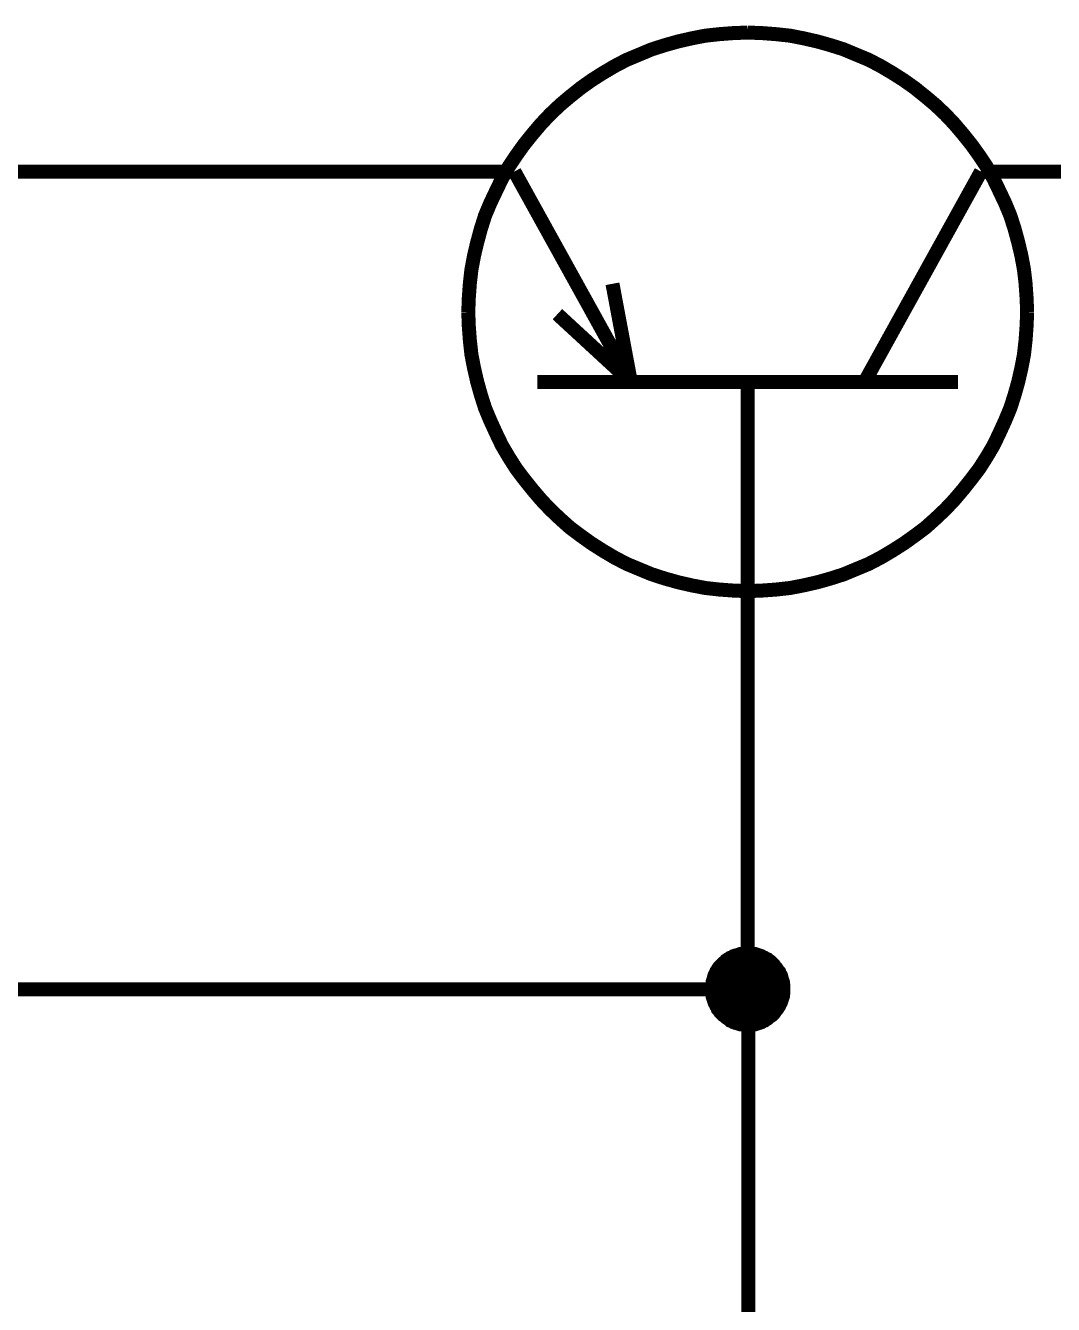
# Paper-space layout 'Layout1' of a CAD drawing. Header units: millimetres. Extents: x 0 to 420, y 0 to 297.
# Drawn here: x 144.65 to 166.67, y 75.89 to 103.28 of the extents above; entities that cross this region are included whole.
import ezdxf

# ---------------------------------------------------------------- set-up
doc = ezdxf.new("R2010")
doc.units = ezdxf.units.MM
doc.layers.add('Sheet', color=255, linetype='Continuous')

psp = doc.layouts.get("Layout1")

# ---------------------------------------------------------------- linework, layer by layer
at = {"layer": 'Sheet'}
for points, const_width in [([(154.135, 97.141), (154.146, 97.444), (154.169, 97.758), (154.202, 98.05), (154.259, 98.353), (154.326, 98.634), (154.405, 98.926), (154.494, 99.207), (154.607, 99.476), (154.73, 99.735), (154.854, 99.993), (155, 100.251), (155.157, 100.487), (155.325, 100.723), (155.505, 100.947), (155.696, 101.172), (155.887, 101.374), (156.1, 101.576), (156.313, 101.756), (156.538, 101.936), (156.774, 102.104), (157.021, 102.261), (157.268, 102.407), (157.526, 102.542), (157.795, 102.654), (158.065, 102.767), (158.345, 102.856), (158.626, 102.935), (158.918, 103.002), (159.21, 103.059), (159.513, 103.092), (159.816, 103.115), (160.119, 103.126)], 0.3), ([(160.119, 103.126), (159.816, 103.115), (159.513, 103.092), (159.21, 103.059), (158.918, 103.002), (158.626, 102.935), (158.345, 102.856), (158.065, 102.767), (157.795, 102.654), (157.526, 102.542), (157.268, 102.407), (157.021, 102.261), (156.774, 102.104), (156.538, 101.936), (156.313, 101.756), (156.1, 101.576), (155.887, 101.374), (155.696, 101.172), (155.505, 100.947), (155.325, 100.723), (155.157, 100.487), (155, 100.251), (154.854, 99.993), (154.73, 99.735), (154.607, 99.476), (154.494, 99.207), (154.405, 98.926), (154.326, 98.634), (154.259, 98.353), (154.202, 98.05), (154.169, 97.758), (154.146, 97.444), (154.135, 97.141)], 0.3), ([(160.119, 103.126), (160.422, 103.115), (160.726, 103.092), (161.029, 103.059), (161.321, 103.002), (161.613, 102.935), (161.893, 102.856), (162.174, 102.767), (162.443, 102.654), (162.713, 102.542), (162.971, 102.407), (163.218, 102.261), (163.465, 102.104), (163.701, 101.936), (163.925, 101.756), (164.139, 101.576), (164.352, 101.374), (164.543, 101.172), (164.734, 100.947), (164.913, 100.723), (165.082, 100.487), (165.239, 100.251), (165.385, 99.993), (165.509, 99.735), (165.632, 99.476), (165.744, 99.207), (165.834, 98.926), (165.913, 98.634), (165.98, 98.353), (166.036, 98.05), (166.07, 97.758), (166.092, 97.444), (166.104, 97.141)], 0.3), ([(166.104, 97.141), (166.092, 97.444), (166.07, 97.758), (166.036, 98.05), (165.98, 98.353), (165.913, 98.634), (165.834, 98.926), (165.744, 99.207), (165.632, 99.476), (165.509, 99.735), (165.385, 99.993), (165.239, 100.251), (165.082, 100.487), (164.913, 100.723), (164.734, 100.947), (164.543, 101.172), (164.352, 101.374), (164.139, 101.576), (163.925, 101.756), (163.701, 101.936), (163.465, 102.104), (163.218, 102.261), (162.971, 102.407), (162.713, 102.542), (162.443, 102.654), (162.174, 102.767), (161.893, 102.856), (161.613, 102.935), (161.321, 103.002), (161.029, 103.059), (160.726, 103.092), (160.422, 103.115), (160.119, 103.126)], 0.3), ([(117.623, 82.643), (115.131, 82.643), (115.131, 100.15), (150.116, 100.15)], 0.3), ([(155.123, 100.15), (150.116, 100.15)], 0.3), ([(155.123, 100.15), (157.616, 95.647)], 0.3), ([(165.116, 100.15), (162.623, 95.647)], 0.3), ([(165.116, 100.15), (170.112, 100.15)], 0.3), ([(157.223, 97.747), (157.616, 95.647)], 0.3), ([(160.119, 91.166), (159.816, 91.178), (159.513, 91.2), (159.21, 91.234), (158.918, 91.29), (158.626, 91.357), (158.345, 91.436), (158.065, 91.526), (157.795, 91.638), (157.526, 91.75), (157.268, 91.885), (157.021, 92.031), (156.774, 92.188), (156.538, 92.357), (156.313, 92.525), (156.1, 92.716), (155.887, 92.918), (155.696, 93.12), (155.505, 93.345), (155.325, 93.57), (155.157, 93.794), (155, 94.041), (154.854, 94.288), (154.73, 94.547), (154.607, 94.816), (154.494, 95.086), (154.405, 95.366), (154.326, 95.647), (154.259, 95.939), (154.202, 96.231), (154.169, 96.534), (154.146, 96.837), (154.135, 97.141)], 0.3), ([(154.135, 97.141), (154.135, 97.141)], 0.3), ([(154.135, 97.141), (154.146, 96.837), (154.169, 96.534), (154.202, 96.231), (154.259, 95.939), (154.326, 95.647), (154.405, 95.366), (154.494, 95.086), (154.607, 94.816), (154.73, 94.547), (154.854, 94.288), (155, 94.041), (155.157, 93.794), (155.325, 93.57), (155.505, 93.345), (155.696, 93.12), (155.887, 92.918), (156.1, 92.716), (156.313, 92.525), (156.538, 92.357), (156.774, 92.188), (157.021, 92.031), (157.268, 91.885), (157.526, 91.75), (157.795, 91.638), (158.065, 91.526), (158.345, 91.436), (158.626, 91.357), (158.918, 91.29), (159.21, 91.234), (159.513, 91.2), (159.816, 91.178), (160.119, 91.166)], 0.3), ([(157.616, 95.647), (156.044, 97.096)], 0.3), ([(166.104, 97.141), (166.092, 96.837), (166.07, 96.534), (166.036, 96.231), (165.98, 95.939), (165.913, 95.647), (165.834, 95.366), (165.744, 95.086), (165.632, 94.816), (165.509, 94.547), (165.385, 94.288), (165.239, 94.041), (165.082, 93.794), (164.913, 93.57), (164.734, 93.345), (164.543, 93.12), (164.352, 92.918), (164.139, 92.716), (163.925, 92.525), (163.701, 92.357), (163.465, 92.188), (163.218, 92.031), (162.971, 91.885), (162.713, 91.75), (162.443, 91.638), (162.174, 91.526), (161.893, 91.436), (161.613, 91.357), (161.321, 91.29), (161.029, 91.234), (160.726, 91.2), (160.422, 91.178), (160.119, 91.166)], 0.3), ([(160.119, 91.166), (160.422, 91.178), (160.726, 91.2), (161.029, 91.234), (161.321, 91.29), (161.613, 91.357), (161.893, 91.436), (162.174, 91.526), (162.443, 91.638), (162.713, 91.75), (162.971, 91.885), (163.218, 92.031), (163.465, 92.188), (163.701, 92.357), (163.925, 92.525), (164.139, 92.716), (164.352, 92.918), (164.543, 93.12), (164.734, 93.345), (164.913, 93.57), (165.082, 93.794), (165.239, 94.041), (165.385, 94.288), (165.509, 94.547), (165.632, 94.816), (165.744, 95.086), (165.834, 95.366), (165.913, 95.647), (165.98, 95.939), (166.036, 96.231), (166.07, 96.534), (166.092, 96.837), (166.104, 97.141)], 0.3), ([(166.104, 97.141), (166.104, 97.141), (166.104, 97.141), (166.104, 97.141), (166.104, 97.141), (166.104, 97.141), (166.104, 97.141), (166.104, 97.141), (166.104, 97.141), (166.104, 97.141), (166.104, 97.141), (166.104, 97.141), (166.104, 97.141), (166.104, 97.141), (166.104, 97.141), (166.104, 97.141), (166.104, 97.141), (166.104, 97.141), (166.104, 97.141), (166.104, 97.141), (166.104, 97.141), (166.104, 97.141), (166.104, 97.141), (166.104, 97.141), (166.104, 97.141), (166.104, 97.141), (166.104, 97.141), (166.104, 97.141), (166.104, 97.141), (166.104, 97.141), (166.104, 97.141), (166.104, 97.141), (166.104, 97.141)], 0.3), ([(166.104, 97.141), (166.104, 97.141)], 0.3), ([(164.622, 95.647), (155.617, 95.647)], 0.3), ([(160.119, 95.647), (160.119, 91.144)], 0.3), ([(160.119, 95.647), (164.622, 95.647)], 0.3), ([(160.119, 91.144), (160.119, 86.147)], 0.3), ([(160.119, 86.147), (160.119, 82.643)], 0.3), ([(159.356, 82.643), (159.356, 82.688), (159.356, 82.722), (159.367, 82.755), (159.367, 82.8), (159.378, 82.834), (159.39, 82.868), (159.401, 82.913), (159.412, 82.946), (159.434, 82.98), (159.446, 83.014), (159.468, 83.036), (159.479, 83.07), (159.502, 83.104), (159.524, 83.126), (159.558, 83.16), (159.58, 83.182), (159.603, 83.205), (159.637, 83.238), (159.659, 83.261), (159.693, 83.283), (159.726, 83.294), (159.749, 83.317), (159.782, 83.328), (159.816, 83.351), (159.85, 83.362), (159.895, 83.373), (159.928, 83.384), (159.962, 83.396), (160.007, 83.396), (160.041, 83.407), (160.074, 83.407), (160.119, 83.407)], 0.3), ([(159.356, 82.643), (159.356, 82.688), (159.356, 82.722), (159.367, 82.755), (159.367, 82.8), (159.378, 82.834), (159.39, 82.868), (159.401, 82.913), (159.412, 82.946), (159.434, 82.98), (159.446, 83.014), (159.468, 83.036), (159.479, 83.07), (159.502, 83.104), (159.524, 83.126), (159.558, 83.16), (159.58, 83.182), (159.603, 83.205), (159.637, 83.238), (159.659, 83.261), (159.693, 83.283), (159.726, 83.294), (159.749, 83.317), (159.782, 83.328), (159.816, 83.351), (159.85, 83.362), (159.895, 83.373), (159.928, 83.384), (159.962, 83.396), (160.007, 83.396), (160.041, 83.407), (160.074, 83.407), (160.119, 83.407)], 0.3), ([(159.356, 82.643), (159.356, 82.688), (159.356, 82.722), (159.367, 82.755), (159.367, 82.8), (159.378, 82.834), (159.39, 82.868), (159.401, 82.913), (159.412, 82.946), (159.434, 82.98), (159.446, 83.014), (159.468, 83.036), (159.479, 83.07), (159.502, 83.104), (159.524, 83.126), (159.558, 83.16), (159.58, 83.182), (159.603, 83.205), (159.637, 83.238), (159.659, 83.261), (159.693, 83.283), (159.726, 83.294), (159.749, 83.317), (159.782, 83.328), (159.816, 83.351), (159.85, 83.362), (159.895, 83.373), (159.928, 83.384), (159.962, 83.396), (160.007, 83.396), (160.041, 83.407), (160.074, 83.407), (160.119, 83.407)], 0.3), ([(159.356, 82.643), (159.356, 82.688), (159.356, 82.722), (159.367, 82.755), (159.367, 82.8), (159.378, 82.834), (159.39, 82.868), (159.401, 82.913), (159.412, 82.946), (159.434, 82.98), (159.446, 83.014), (159.468, 83.036), (159.479, 83.07), (159.502, 83.104), (159.524, 83.126), (159.558, 83.16), (159.58, 83.182), (159.603, 83.205), (159.637, 83.238), (159.659, 83.261), (159.693, 83.283), (159.726, 83.294), (159.749, 83.317), (159.782, 83.328), (159.816, 83.351), (159.85, 83.362), (159.895, 83.373), (159.928, 83.384), (159.962, 83.396), (160.007, 83.396), (160.041, 83.407), (160.074, 83.407), (160.119, 83.407)], 0.3), ([(160.119, 83.407), (160.119, 83.407)], 0.3), ([(160.119, 83.407), (160.153, 83.407), (160.198, 83.407), (160.232, 83.396), (160.277, 83.396), (160.31, 83.384), (160.344, 83.373), (160.378, 83.362), (160.411, 83.351), (160.445, 83.328), (160.479, 83.317), (160.512, 83.294), (160.546, 83.283), (160.568, 83.261), (160.602, 83.238), (160.636, 83.205), (160.658, 83.182), (160.681, 83.16), (160.703, 83.126), (160.726, 83.104), (160.748, 83.07), (160.771, 83.036), (160.793, 83.014), (160.804, 82.98), (160.827, 82.946), (160.838, 82.913), (160.849, 82.868), (160.86, 82.834), (160.872, 82.8), (160.872, 82.755), (160.883, 82.722), (160.883, 82.688), (160.883, 82.643)], 0.3), ([(160.119, 83.407), (160.119, 83.407)], 0.3), ([(160.119, 83.407), (160.153, 83.407), (160.198, 83.407), (160.232, 83.396), (160.277, 83.396), (160.31, 83.384), (160.344, 83.373), (160.378, 83.362), (160.411, 83.351), (160.445, 83.328), (160.479, 83.317), (160.512, 83.294), (160.546, 83.283), (160.568, 83.261), (160.602, 83.238), (160.636, 83.205), (160.658, 83.182), (160.681, 83.16), (160.703, 83.126), (160.726, 83.104), (160.748, 83.07), (160.771, 83.036), (160.793, 83.014), (160.804, 82.98), (160.827, 82.946), (160.838, 82.913), (160.849, 82.868), (160.86, 82.834), (160.872, 82.8), (160.872, 82.755), (160.883, 82.722), (160.883, 82.688), (160.883, 82.643)], 0.3), ([(160.119, 83.407), (160.119, 83.407)], 0.3), ([(160.119, 83.407), (160.153, 83.407), (160.198, 83.407), (160.232, 83.396), (160.277, 83.396), (160.31, 83.384), (160.344, 83.373), (160.378, 83.362), (160.411, 83.351), (160.445, 83.328), (160.479, 83.317), (160.512, 83.294), (160.546, 83.283), (160.568, 83.261), (160.602, 83.238), (160.636, 83.205), (160.658, 83.182), (160.681, 83.16), (160.703, 83.126), (160.726, 83.104), (160.748, 83.07), (160.771, 83.036), (160.793, 83.014), (160.804, 82.98), (160.827, 82.946), (160.838, 82.913), (160.849, 82.868), (160.86, 82.834), (160.872, 82.8), (160.872, 82.755), (160.883, 82.722), (160.883, 82.688), (160.883, 82.643)], 0.3), ([(160.119, 83.407), (160.119, 83.407)], 0.3), ([(160.119, 83.407), (160.153, 83.407), (160.198, 83.407), (160.232, 83.396), (160.277, 83.396), (160.31, 83.384), (160.344, 83.373), (160.378, 83.362), (160.411, 83.351), (160.445, 83.328), (160.479, 83.317), (160.512, 83.294), (160.546, 83.283), (160.568, 83.261), (160.602, 83.238), (160.636, 83.205), (160.658, 83.182), (160.681, 83.16), (160.703, 83.126), (160.726, 83.104), (160.748, 83.07), (160.771, 83.036), (160.793, 83.014), (160.804, 82.98), (160.827, 82.946), (160.838, 82.913), (160.849, 82.868), (160.86, 82.834), (160.872, 82.8), (160.872, 82.755), (160.883, 82.722), (160.883, 82.688), (160.883, 82.643)], 0.3), ([(159.356, 82.643), (159.356, 82.688), (159.356, 82.722), (159.367, 82.755), (159.367, 82.8), (159.378, 82.834), (159.39, 82.868), (159.401, 82.913), (159.412, 82.946), (159.434, 82.98), (159.446, 83.014), (159.468, 83.036), (159.479, 83.07), (159.502, 83.104), (159.524, 83.126), (159.558, 83.16), (159.58, 83.182), (159.603, 83.205), (159.637, 83.238), (159.659, 83.261), (159.693, 83.283), (159.726, 83.294), (159.749, 83.317), (159.782, 83.328), (159.816, 83.351), (159.85, 83.362), (159.895, 83.373), (159.928, 83.384), (159.962, 83.396), (160.007, 83.396), (160.041, 83.407), (160.074, 83.407), (160.119, 83.407)], 0.0991), ([(159.356, 82.643), (159.356, 82.688), (159.356, 82.722), (159.367, 82.755), (159.367, 82.8), (159.378, 82.834), (159.39, 82.868), (159.401, 82.913), (159.412, 82.946), (159.434, 82.98), (159.446, 83.014), (159.468, 83.036), (159.479, 83.07), (159.502, 83.104), (159.524, 83.126), (159.558, 83.16), (159.58, 83.182), (159.603, 83.205), (159.637, 83.238), (159.659, 83.261), (159.693, 83.283), (159.726, 83.294), (159.749, 83.317), (159.782, 83.328), (159.816, 83.351), (159.85, 83.362), (159.895, 83.373), (159.928, 83.384), (159.962, 83.396), (160.007, 83.396), (160.041, 83.407), (160.074, 83.407), (160.119, 83.407)], 0.0991), ([(159.356, 82.643), (159.356, 82.688), (159.356, 82.722), (159.367, 82.755), (159.367, 82.8), (159.378, 82.834), (159.39, 82.868), (159.401, 82.913), (159.412, 82.946), (159.434, 82.98), (159.446, 83.014), (159.468, 83.036), (159.479, 83.07), (159.502, 83.104), (159.524, 83.126), (159.558, 83.16), (159.58, 83.182), (159.603, 83.205), (159.637, 83.238), (159.659, 83.261), (159.693, 83.283), (159.726, 83.294), (159.749, 83.317), (159.782, 83.328), (159.816, 83.351), (159.85, 83.362), (159.895, 83.373), (159.928, 83.384), (159.962, 83.396), (160.007, 83.396), (160.041, 83.407), (160.074, 83.407), (160.119, 83.407)], 0.0991), ([(159.356, 82.643), (159.356, 82.688), (159.356, 82.722), (159.367, 82.755), (159.367, 82.8), (159.378, 82.834), (159.39, 82.868), (159.401, 82.913), (159.412, 82.946), (159.434, 82.98), (159.446, 83.014), (159.468, 83.036), (159.479, 83.07), (159.502, 83.104), (159.524, 83.126), (159.558, 83.16), (159.58, 83.182), (159.603, 83.205), (159.637, 83.238), (159.659, 83.261), (159.693, 83.283), (159.726, 83.294), (159.749, 83.317), (159.782, 83.328), (159.816, 83.351), (159.85, 83.362), (159.895, 83.373), (159.928, 83.384), (159.962, 83.396), (160.007, 83.396), (160.041, 83.407), (160.074, 83.407), (160.119, 83.407)], 0.0991), ([(160.119, 83.407), (160.119, 83.407)], 0.0991), ([(160.119, 83.407), (160.153, 83.407), (160.198, 83.407), (160.232, 83.396), (160.277, 83.396), (160.31, 83.384), (160.344, 83.373), (160.378, 83.362), (160.411, 83.351), (160.445, 83.328), (160.479, 83.317), (160.512, 83.294), (160.546, 83.283), (160.568, 83.261), (160.602, 83.238), (160.636, 83.205), (160.658, 83.182), (160.681, 83.16), (160.703, 83.126), (160.726, 83.104), (160.748, 83.07), (160.771, 83.036), (160.793, 83.014), (160.804, 82.98), (160.827, 82.946), (160.838, 82.913), (160.849, 82.868), (160.86, 82.834), (160.872, 82.8), (160.872, 82.755), (160.883, 82.722), (160.883, 82.688), (160.883, 82.643)], 0.0991), ([(160.119, 83.407), (160.119, 83.407)], 0.0991), ([(160.119, 83.407), (160.153, 83.407), (160.198, 83.407), (160.232, 83.396), (160.277, 83.396), (160.31, 83.384), (160.344, 83.373), (160.378, 83.362), (160.411, 83.351), (160.445, 83.328), (160.479, 83.317), (160.512, 83.294), (160.546, 83.283), (160.568, 83.261), (160.602, 83.238), (160.636, 83.205), (160.658, 83.182), (160.681, 83.16), (160.703, 83.126), (160.726, 83.104), (160.748, 83.07), (160.771, 83.036), (160.793, 83.014), (160.804, 82.98), (160.827, 82.946), (160.838, 82.913), (160.849, 82.868), (160.86, 82.834), (160.872, 82.8), (160.872, 82.755), (160.883, 82.722), (160.883, 82.688), (160.883, 82.643)], 0.0991), ([(160.119, 83.407), (160.119, 83.407)], 0.0991), ([(160.119, 83.407), (160.153, 83.407), (160.198, 83.407), (160.232, 83.396), (160.277, 83.396), (160.31, 83.384), (160.344, 83.373), (160.378, 83.362), (160.411, 83.351), (160.445, 83.328), (160.479, 83.317), (160.512, 83.294), (160.546, 83.283), (160.568, 83.261), (160.602, 83.238), (160.636, 83.205), (160.658, 83.182), (160.681, 83.16), (160.703, 83.126), (160.726, 83.104), (160.748, 83.07), (160.771, 83.036), (160.793, 83.014), (160.804, 82.98), (160.827, 82.946), (160.838, 82.913), (160.849, 82.868), (160.86, 82.834), (160.872, 82.8), (160.872, 82.755), (160.883, 82.722), (160.883, 82.688), (160.883, 82.643)], 0.0991), ([(160.119, 83.407), (160.119, 83.407)], 0.0991), ([(160.119, 83.407), (160.153, 83.407), (160.198, 83.407), (160.232, 83.396), (160.277, 83.396), (160.31, 83.384), (160.344, 83.373), (160.378, 83.362), (160.411, 83.351), (160.445, 83.328), (160.479, 83.317), (160.512, 83.294), (160.546, 83.283), (160.568, 83.261), (160.602, 83.238), (160.636, 83.205), (160.658, 83.182), (160.681, 83.16), (160.703, 83.126), (160.726, 83.104), (160.748, 83.07), (160.771, 83.036), (160.793, 83.014), (160.804, 82.98), (160.827, 82.946), (160.838, 82.913), (160.849, 82.868), (160.86, 82.834), (160.872, 82.8), (160.872, 82.755), (160.883, 82.722), (160.883, 82.688), (160.883, 82.643)], 0.0991), ([(137.619, 82.643), (160.119, 82.643), (160.131, 82.643), (160.131, 72.649)], 0.3), ([(160.119, 81.88), (160.074, 81.88), (160.041, 81.88), (160.007, 81.891), (159.962, 81.891), (159.928, 81.902), (159.895, 81.913), (159.85, 81.924), (159.816, 81.936), (159.782, 81.958), (159.749, 81.969), (159.726, 81.992), (159.693, 82.014), (159.659, 82.037), (159.637, 82.059), (159.603, 82.082), (159.58, 82.104), (159.558, 82.127), (159.524, 82.16), (159.502, 82.194), (159.479, 82.216), (159.468, 82.25), (159.446, 82.284), (159.434, 82.318), (159.412, 82.351), (159.401, 82.385), (159.39, 82.419), (159.378, 82.452), (159.367, 82.486), (159.367, 82.531), (159.356, 82.565), (159.356, 82.609), (159.356, 82.643)], 0.3), ([(159.356, 82.643), (159.356, 82.643)], 0.3), ([(160.119, 81.88), (160.074, 81.88), (160.041, 81.88), (160.007, 81.891), (159.962, 81.891), (159.928, 81.902), (159.895, 81.913), (159.85, 81.924), (159.816, 81.936), (159.782, 81.958), (159.749, 81.969), (159.726, 81.992), (159.693, 82.014), (159.659, 82.037), (159.637, 82.059), (159.603, 82.082), (159.58, 82.104), (159.558, 82.127), (159.524, 82.16), (159.502, 82.194), (159.479, 82.216), (159.468, 82.25), (159.446, 82.284), (159.434, 82.318), (159.412, 82.351), (159.401, 82.385), (159.39, 82.419), (159.378, 82.452), (159.367, 82.486), (159.367, 82.531), (159.356, 82.565), (159.356, 82.609), (159.356, 82.643)], 0.3), ([(159.356, 82.643), (159.356, 82.643)], 0.3), ([(160.119, 81.88), (160.074, 81.88), (160.041, 81.88), (160.007, 81.891), (159.962, 81.891), (159.928, 81.902), (159.895, 81.913), (159.85, 81.924), (159.816, 81.936), (159.782, 81.958), (159.749, 81.969), (159.726, 81.992), (159.693, 82.014), (159.659, 82.037), (159.637, 82.059), (159.603, 82.082), (159.58, 82.104), (159.558, 82.127), (159.524, 82.16), (159.502, 82.194), (159.479, 82.216), (159.468, 82.25), (159.446, 82.284), (159.434, 82.318), (159.412, 82.351), (159.401, 82.385), (159.39, 82.419), (159.378, 82.452), (159.367, 82.486), (159.367, 82.531), (159.356, 82.565), (159.356, 82.609), (159.356, 82.643)], 0.3), ([(159.356, 82.643), (159.356, 82.643)], 0.3), ([(160.119, 81.88), (160.074, 81.88), (160.041, 81.88), (160.007, 81.891), (159.962, 81.891), (159.928, 81.902), (159.895, 81.913), (159.85, 81.924), (159.816, 81.936), (159.782, 81.958), (159.749, 81.969), (159.726, 81.992), (159.693, 82.014), (159.659, 82.037), (159.637, 82.059), (159.603, 82.082), (159.58, 82.104), (159.558, 82.127), (159.524, 82.16), (159.502, 82.194), (159.479, 82.216), (159.468, 82.25), (159.446, 82.284), (159.434, 82.318), (159.412, 82.351), (159.401, 82.385), (159.39, 82.419), (159.378, 82.452), (159.367, 82.486), (159.367, 82.531), (159.356, 82.565), (159.356, 82.609), (159.356, 82.643)], 0.3), ([(159.356, 82.643), (159.356, 82.643)], 0.3), ([(160.883, 82.643), (160.883, 82.609), (160.883, 82.565), (160.872, 82.531), (160.872, 82.486), (160.86, 82.452), (160.849, 82.419), (160.838, 82.385), (160.827, 82.351), (160.804, 82.318), (160.793, 82.284), (160.771, 82.25), (160.748, 82.216), (160.726, 82.194), (160.703, 82.16), (160.681, 82.127), (160.658, 82.104), (160.636, 82.082), (160.602, 82.059), (160.568, 82.037), (160.546, 82.014), (160.512, 81.992), (160.479, 81.969), (160.445, 81.958), (160.411, 81.936), (160.378, 81.924), (160.344, 81.913), (160.31, 81.902), (160.277, 81.891), (160.232, 81.891), (160.198, 81.88), (160.153, 81.88), (160.119, 81.88)], 0.3), ([(160.883, 82.643), (160.883, 82.609), (160.883, 82.565), (160.872, 82.531), (160.872, 82.486), (160.86, 82.452), (160.849, 82.419), (160.838, 82.385), (160.827, 82.351), (160.804, 82.318), (160.793, 82.284), (160.771, 82.25), (160.748, 82.216), (160.726, 82.194), (160.703, 82.16), (160.681, 82.127), (160.658, 82.104), (160.636, 82.082), (160.602, 82.059), (160.568, 82.037), (160.546, 82.014), (160.512, 81.992), (160.479, 81.969), (160.445, 81.958), (160.411, 81.936), (160.378, 81.924), (160.344, 81.913), (160.31, 81.902), (160.277, 81.891), (160.232, 81.891), (160.198, 81.88), (160.153, 81.88), (160.119, 81.88)], 0.3), ([(160.883, 82.643), (160.883, 82.609), (160.883, 82.565), (160.872, 82.531), (160.872, 82.486), (160.86, 82.452), (160.849, 82.419), (160.838, 82.385), (160.827, 82.351), (160.804, 82.318), (160.793, 82.284), (160.771, 82.25), (160.748, 82.216), (160.726, 82.194), (160.703, 82.16), (160.681, 82.127), (160.658, 82.104), (160.636, 82.082), (160.602, 82.059), (160.568, 82.037), (160.546, 82.014), (160.512, 81.992), (160.479, 81.969), (160.445, 81.958), (160.411, 81.936), (160.378, 81.924), (160.344, 81.913), (160.31, 81.902), (160.277, 81.891), (160.232, 81.891), (160.198, 81.88), (160.153, 81.88), (160.119, 81.88)], 0.3), ([(160.883, 82.643), (160.883, 82.609), (160.883, 82.565), (160.872, 82.531), (160.872, 82.486), (160.86, 82.452), (160.849, 82.419), (160.838, 82.385), (160.827, 82.351), (160.804, 82.318), (160.793, 82.284), (160.771, 82.25), (160.748, 82.216), (160.726, 82.194), (160.703, 82.16), (160.681, 82.127), (160.658, 82.104), (160.636, 82.082), (160.602, 82.059), (160.568, 82.037), (160.546, 82.014), (160.512, 81.992), (160.479, 81.969), (160.445, 81.958), (160.411, 81.936), (160.378, 81.924), (160.344, 81.913), (160.31, 81.902), (160.277, 81.891), (160.232, 81.891), (160.198, 81.88), (160.153, 81.88), (160.119, 81.88)], 0.3), ([(160.883, 82.643), (160.883, 82.643), (160.883, 82.643), (160.883, 82.643), (160.883, 82.643), (160.883, 82.643), (160.883, 82.643), (160.883, 82.643), (160.883, 82.643), (160.883, 82.643), (160.883, 82.643), (160.883, 82.643), (160.883, 82.643), (160.883, 82.643), (160.883, 82.643), (160.883, 82.643), (160.883, 82.643), (160.883, 82.643), (160.883, 82.643), (160.883, 82.643), (160.883, 82.643), (160.883, 82.643), (160.883, 82.643), (160.883, 82.643), (160.883, 82.643), (160.883, 82.643), (160.883, 82.643), (160.883, 82.643), (160.883, 82.643), (160.883, 82.643), (160.883, 82.643), (160.883, 82.643), (160.883, 82.643)], 0.3), ([(160.883, 82.643), (160.883, 82.643)], 0.3), ([(160.883, 82.643), (160.883, 82.643), (160.883, 82.643), (160.883, 82.643), (160.883, 82.643), (160.883, 82.643), (160.883, 82.643), (160.883, 82.643), (160.883, 82.643), (160.883, 82.643), (160.883, 82.643), (160.883, 82.643), (160.883, 82.643), (160.883, 82.643), (160.883, 82.643), (160.883, 82.643), (160.883, 82.643), (160.883, 82.643), (160.883, 82.643), (160.883, 82.643), (160.883, 82.643), (160.883, 82.643), (160.883, 82.643), (160.883, 82.643), (160.883, 82.643), (160.883, 82.643), (160.883, 82.643), (160.883, 82.643), (160.883, 82.643), (160.883, 82.643), (160.883, 82.643), (160.883, 82.643), (160.883, 82.643)], 0.3), ([(160.883, 82.643), (160.883, 82.643)], 0.3), ([(160.883, 82.643), (160.883, 82.643), (160.883, 82.643), (160.883, 82.643), (160.883, 82.643), (160.883, 82.643), (160.883, 82.643), (160.883, 82.643), (160.883, 82.643), (160.883, 82.643), (160.883, 82.643), (160.883, 82.643), (160.883, 82.643), (160.883, 82.643), (160.883, 82.643), (160.883, 82.643), (160.883, 82.643), (160.883, 82.643), (160.883, 82.643), (160.883, 82.643), (160.883, 82.643), (160.883, 82.643), (160.883, 82.643), (160.883, 82.643), (160.883, 82.643), (160.883, 82.643), (160.883, 82.643), (160.883, 82.643), (160.883, 82.643), (160.883, 82.643), (160.883, 82.643), (160.883, 82.643), (160.883, 82.643)], 0.3), ([(160.883, 82.643), (160.883, 82.643)], 0.3), ([(160.883, 82.643), (160.883, 82.643), (160.883, 82.643), (160.883, 82.643), (160.883, 82.643), (160.883, 82.643), (160.883, 82.643), (160.883, 82.643), (160.883, 82.643), (160.883, 82.643), (160.883, 82.643), (160.883, 82.643), (160.883, 82.643), (160.883, 82.643), (160.883, 82.643), (160.883, 82.643), (160.883, 82.643), (160.883, 82.643), (160.883, 82.643), (160.883, 82.643), (160.883, 82.643), (160.883, 82.643), (160.883, 82.643), (160.883, 82.643), (160.883, 82.643), (160.883, 82.643), (160.883, 82.643), (160.883, 82.643), (160.883, 82.643), (160.883, 82.643), (160.883, 82.643), (160.883, 82.643), (160.883, 82.643)], 0.3), ([(160.883, 82.643), (160.883, 82.643)], 0.3), ([(160.119, 81.88), (160.074, 81.88), (160.041, 81.88), (160.007, 81.891), (159.962, 81.891), (159.928, 81.902), (159.895, 81.913), (159.85, 81.924), (159.816, 81.936), (159.782, 81.958), (159.749, 81.969), (159.726, 81.992), (159.693, 82.014), (159.659, 82.037), (159.637, 82.059), (159.603, 82.082), (159.58, 82.104), (159.558, 82.127), (159.524, 82.16), (159.502, 82.194), (159.479, 82.216), (159.468, 82.25), (159.446, 82.284), (159.434, 82.318), (159.412, 82.351), (159.401, 82.385), (159.39, 82.419), (159.378, 82.452), (159.367, 82.486), (159.367, 82.531), (159.356, 82.565), (159.356, 82.609), (159.356, 82.643)], 0.0991), ([(159.356, 82.643), (159.356, 82.643)], 0.0991), ([(160.119, 81.88), (160.074, 81.88), (160.041, 81.88), (160.007, 81.891), (159.962, 81.891), (159.928, 81.902), (159.895, 81.913), (159.85, 81.924), (159.816, 81.936), (159.782, 81.958), (159.749, 81.969), (159.726, 81.992), (159.693, 82.014), (159.659, 82.037), (159.637, 82.059), (159.603, 82.082), (159.58, 82.104), (159.558, 82.127), (159.524, 82.16), (159.502, 82.194), (159.479, 82.216), (159.468, 82.25), (159.446, 82.284), (159.434, 82.318), (159.412, 82.351), (159.401, 82.385), (159.39, 82.419), (159.378, 82.452), (159.367, 82.486), (159.367, 82.531), (159.356, 82.565), (159.356, 82.609), (159.356, 82.643)], 0.0991), ([(159.356, 82.643), (159.356, 82.643)], 0.0991), ([(160.119, 81.88), (160.074, 81.88), (160.041, 81.88), (160.007, 81.891), (159.962, 81.891), (159.928, 81.902), (159.895, 81.913), (159.85, 81.924), (159.816, 81.936), (159.782, 81.958), (159.749, 81.969), (159.726, 81.992), (159.693, 82.014), (159.659, 82.037), (159.637, 82.059), (159.603, 82.082), (159.58, 82.104), (159.558, 82.127), (159.524, 82.16), (159.502, 82.194), (159.479, 82.216), (159.468, 82.25), (159.446, 82.284), (159.434, 82.318), (159.412, 82.351), (159.401, 82.385), (159.39, 82.419), (159.378, 82.452), (159.367, 82.486), (159.367, 82.531), (159.356, 82.565), (159.356, 82.609), (159.356, 82.643)], 0.0991), ([(159.356, 82.643), (159.356, 82.643)], 0.0991), ([(160.119, 81.88), (160.074, 81.88), (160.041, 81.88), (160.007, 81.891), (159.962, 81.891), (159.928, 81.902), (159.895, 81.913), (159.85, 81.924), (159.816, 81.936), (159.782, 81.958), (159.749, 81.969), (159.726, 81.992), (159.693, 82.014), (159.659, 82.037), (159.637, 82.059), (159.603, 82.082), (159.58, 82.104), (159.558, 82.127), (159.524, 82.16), (159.502, 82.194), (159.479, 82.216), (159.468, 82.25), (159.446, 82.284), (159.434, 82.318), (159.412, 82.351), (159.401, 82.385), (159.39, 82.419), (159.378, 82.452), (159.367, 82.486), (159.367, 82.531), (159.356, 82.565), (159.356, 82.609), (159.356, 82.643)], 0.0991), ([(159.356, 82.643), (159.356, 82.643)], 0.0991), ([(160.883, 82.643), (160.883, 82.609), (160.883, 82.565), (160.872, 82.531), (160.872, 82.486), (160.86, 82.452), (160.849, 82.419), (160.838, 82.385), (160.827, 82.351), (160.804, 82.318), (160.793, 82.284), (160.771, 82.25), (160.748, 82.216), (160.726, 82.194), (160.703, 82.16), (160.681, 82.127), (160.658, 82.104), (160.636, 82.082), (160.602, 82.059), (160.568, 82.037), (160.546, 82.014), (160.512, 81.992), (160.479, 81.969), (160.445, 81.958), (160.411, 81.936), (160.378, 81.924), (160.344, 81.913), (160.31, 81.902), (160.277, 81.891), (160.232, 81.891), (160.198, 81.88), (160.153, 81.88), (160.119, 81.88)], 0.0991), ([(160.883, 82.643), (160.883, 82.609), (160.883, 82.565), (160.872, 82.531), (160.872, 82.486), (160.86, 82.452), (160.849, 82.419), (160.838, 82.385), (160.827, 82.351), (160.804, 82.318), (160.793, 82.284), (160.771, 82.25), (160.748, 82.216), (160.726, 82.194), (160.703, 82.16), (160.681, 82.127), (160.658, 82.104), (160.636, 82.082), (160.602, 82.059), (160.568, 82.037), (160.546, 82.014), (160.512, 81.992), (160.479, 81.969), (160.445, 81.958), (160.411, 81.936), (160.378, 81.924), (160.344, 81.913), (160.31, 81.902), (160.277, 81.891), (160.232, 81.891), (160.198, 81.88), (160.153, 81.88), (160.119, 81.88)], 0.0991), ([(160.883, 82.643), (160.883, 82.609), (160.883, 82.565), (160.872, 82.531), (160.872, 82.486), (160.86, 82.452), (160.849, 82.419), (160.838, 82.385), (160.827, 82.351), (160.804, 82.318), (160.793, 82.284), (160.771, 82.25), (160.748, 82.216), (160.726, 82.194), (160.703, 82.16), (160.681, 82.127), (160.658, 82.104), (160.636, 82.082), (160.602, 82.059), (160.568, 82.037), (160.546, 82.014), (160.512, 81.992), (160.479, 81.969), (160.445, 81.958), (160.411, 81.936), (160.378, 81.924), (160.344, 81.913), (160.31, 81.902), (160.277, 81.891), (160.232, 81.891), (160.198, 81.88), (160.153, 81.88), (160.119, 81.88)], 0.0991), ([(160.883, 82.643), (160.883, 82.609), (160.883, 82.565), (160.872, 82.531), (160.872, 82.486), (160.86, 82.452), (160.849, 82.419), (160.838, 82.385), (160.827, 82.351), (160.804, 82.318), (160.793, 82.284), (160.771, 82.25), (160.748, 82.216), (160.726, 82.194), (160.703, 82.16), (160.681, 82.127), (160.658, 82.104), (160.636, 82.082), (160.602, 82.059), (160.568, 82.037), (160.546, 82.014), (160.512, 81.992), (160.479, 81.969), (160.445, 81.958), (160.411, 81.936), (160.378, 81.924), (160.344, 81.913), (160.31, 81.902), (160.277, 81.891), (160.232, 81.891), (160.198, 81.88), (160.153, 81.88), (160.119, 81.88)], 0.0991), ([(160.883, 82.643), (160.883, 82.643), (160.883, 82.643), (160.883, 82.643), (160.883, 82.643), (160.883, 82.643), (160.883, 82.643), (160.883, 82.643), (160.883, 82.643), (160.883, 82.643), (160.883, 82.643), (160.883, 82.643), (160.883, 82.643), (160.883, 82.643), (160.883, 82.643), (160.883, 82.643), (160.883, 82.643), (160.883, 82.643), (160.883, 82.643), (160.883, 82.643), (160.883, 82.643), (160.883, 82.643), (160.883, 82.643), (160.883, 82.643), (160.883, 82.643), (160.883, 82.643), (160.883, 82.643), (160.883, 82.643), (160.883, 82.643), (160.883, 82.643), (160.883, 82.643), (160.883, 82.643), (160.883, 82.643)], 0.0991), ([(160.883, 82.643), (160.883, 82.643)], 0.0991), ([(160.883, 82.643), (160.883, 82.643), (160.883, 82.643), (160.883, 82.643), (160.883, 82.643), (160.883, 82.643), (160.883, 82.643), (160.883, 82.643), (160.883, 82.643), (160.883, 82.643), (160.883, 82.643), (160.883, 82.643), (160.883, 82.643), (160.883, 82.643), (160.883, 82.643), (160.883, 82.643), (160.883, 82.643), (160.883, 82.643), (160.883, 82.643), (160.883, 82.643), (160.883, 82.643), (160.883, 82.643), (160.883, 82.643), (160.883, 82.643), (160.883, 82.643), (160.883, 82.643), (160.883, 82.643), (160.883, 82.643), (160.883, 82.643), (160.883, 82.643), (160.883, 82.643), (160.883, 82.643), (160.883, 82.643)], 0.0991), ([(160.883, 82.643), (160.883, 82.643)], 0.0991), ([(160.883, 82.643), (160.883, 82.643), (160.883, 82.643), (160.883, 82.643), (160.883, 82.643), (160.883, 82.643), (160.883, 82.643), (160.883, 82.643), (160.883, 82.643), (160.883, 82.643), (160.883, 82.643), (160.883, 82.643), (160.883, 82.643), (160.883, 82.643), (160.883, 82.643), (160.883, 82.643), (160.883, 82.643), (160.883, 82.643), (160.883, 82.643), (160.883, 82.643), (160.883, 82.643), (160.883, 82.643), (160.883, 82.643), (160.883, 82.643), (160.883, 82.643), (160.883, 82.643), (160.883, 82.643), (160.883, 82.643), (160.883, 82.643), (160.883, 82.643), (160.883, 82.643), (160.883, 82.643), (160.883, 82.643)], 0.0991), ([(160.883, 82.643), (160.883, 82.643)], 0.0991), ([(160.883, 82.643), (160.883, 82.643), (160.883, 82.643), (160.883, 82.643), (160.883, 82.643), (160.883, 82.643), (160.883, 82.643), (160.883, 82.643), (160.883, 82.643), (160.883, 82.643), (160.883, 82.643), (160.883, 82.643), (160.883, 82.643), (160.883, 82.643), (160.883, 82.643), (160.883, 82.643), (160.883, 82.643), (160.883, 82.643), (160.883, 82.643), (160.883, 82.643), (160.883, 82.643), (160.883, 82.643), (160.883, 82.643), (160.883, 82.643), (160.883, 82.643), (160.883, 82.643), (160.883, 82.643), (160.883, 82.643), (160.883, 82.643), (160.883, 82.643), (160.883, 82.643), (160.883, 82.643), (160.883, 82.643)], 0.0991), ([(160.883, 82.643), (160.883, 82.643)], 0.0991)]:
    psp.add_lwpolyline(points, dxfattribs=dict(at, const_width=const_width))
at = {"layer": 'Sheet', "const_width": 0.762}
psp.add_lwpolyline([(159.723, 82.651, 1), (160.485, 82.651, 1)], format="xyb", close=True, dxfattribs=at)

doc.saveas('drawing.dxf')
